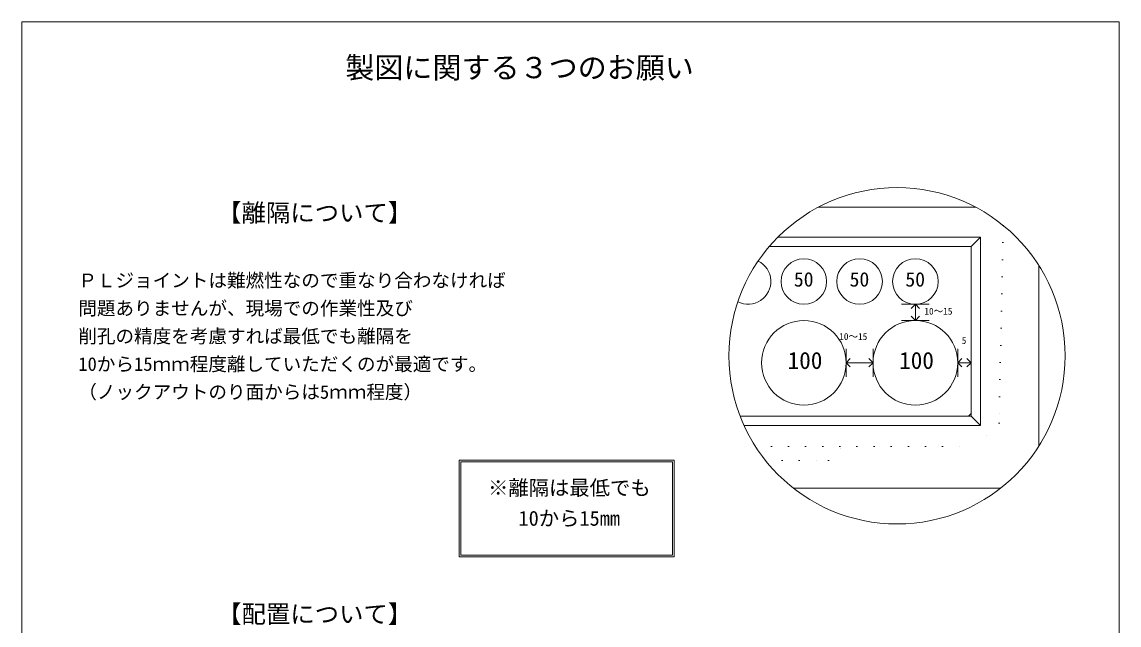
# Model space of a CAD drawing. Units: millimetres, scale not verified. Extents: x -6420 to 6420, y -3053 to 3053.
# Drawn here: x -6420 to -2340, y 800 to 3042 of the extents above; entities that cross this region are included whole.
import ezdxf
from ezdxf.enums import TextEntityAlignment as Align

# ---------------------------------------------------------------- set-up
doc = ezdxf.new("R2010")
doc.units = ezdxf.units.MM
doc.header["$LTSCALE"] = 20
doc.linetypes.add('DASHED1', pattern=[1.8, 1.2, -0.6])
doc.linetypes.add('USER5', pattern=[3.185, 0.01, -3.175])
for name, color, linetype, lineweight in [('0-2_waku', 7, 'Continuous', 18), ('0-3_gaikei', 7, 'Continuous', 18), ('0-4_kakure', 7, 'DASHED1', 5), ('0-5_sunpou', 7, 'Continuous', 5), ('0-7_hole', 7, 'Continuous', 18), ('0-8_uchigawa', 6, 'Continuous', 18), ('0-D_文字１', 7, 'Continuous', 18)]:
    doc.layers.add(name, color=color, linetype=linetype, lineweight=lineweight)
doc.styles.add('ＭＳ ゴシック', font='')
doc.styles.get('ＭＳ ゴシック').set_extended_font_data('MS Gothic')

# ---------------------------------------------------------------- blocks, each defined once
blk = doc.blocks.new('_Open90')
at = {"layer": '0-5_sunpou'}
blk.add_line((0, 0), (-1, 0), dxfattribs=at)
blk.add_lwpolyline([(-0.5, 0.5), (0, 0), (-0.5, -0.5)], dxfattribs=at)

msp = doc.modelspace()

# ---------------------------------------------------------------- linework, layer by layer
at = {"layer": '0-2_waku'}
for p, q in [((-6420.16, 3042.01), (-2340.16, 3042.01)), ((-6420.16, 3042.01), (-2340.16, 3042.01)), ((-6420.16, 3042.01), (-6420.16, -2657.99)), ((-2340.16, 3042.01), (-2340.16, -2657.99))]:
    msp.add_line(p, q, dxfattribs=at)
at = {"layer": '0-3_gaikei'}
for p, q in [((-2873.67, 2353.63), (-3457.84, 2353.63)), ((-2638.71, 1464.64), (-2638.71, 2137.14)), ((-3550.57, 1308.19), (-2780.94, 1308.19))]:
    msp.add_line(p, q, dxfattribs=at)
at = {"layer": '0-4_kakure', "linetype": 'USER5', "lineweight": 18}
for p, q in [((-3692.2, 1463.71), (-3633.26, 1463.71)), ((-3633.26, 1463.71), (-2872.94, 1463.71)), ((-3633.26, 1463.71), (-2872.94, 1463.71)), ((-3593.61, 1411.87), (-3597.8, 1349.03)), ((-3593.61, 1411.87), (-3455.37, 1411.87))]:
    msp.add_line(p, q, dxfattribs=at)
for points in [[(-2770.73, 2285.44), (-2786.54, 1550.11), (-2872.94, 1463.71)], [(-3593.61, 1411.87), (-3420.81, 1411.87), (-3368.97, 1463.71)]]:
    msp.add_lwpolyline(points, dxfattribs=at)
at = {"layer": '0-5_sunpou', "color": 150, "lineweight": 18}
for p, q in [((-3149.42, 1992.48), (-3045.74, 1992.48)), ((-3149.42, 1932), (-3045.74, 1932)), ((-3355.06, 1826.59), (-3355.06, 1722.91)), ((-3254.83, 1826.59), (-3254.83, 1722.91)), ((-2940.19, 1826.59), (-2940.19, 1722.91)), ((-2890.22, 1826.59), (-2890.22, 1722.91)), ((-3355.06, 1774.75), (-3254.83, 1774.75)), ((-2940.19, 1774.75), (-2890.22, 1774.75)), ((-2890.22, 1585.88), (-2899.78, 1576.03))]:
    msp.add_line(p, q, dxfattribs=at)
msp.add_circle((-3165.76, 1800.89), 625.17, dxfattribs=at)
at = {"layer": '0-7_hole'}
for centre, radius in [((-3512.3, 2077.15), 84.67), ((-3304.94, 2077.15), 84.67), ((-3097.58, 2077.15), 84.67), ((-3512.3, 1774.75), 157.25), ((-3097.58, 1774.75), 157.25)]:
    msp.add_circle(centre, radius, dxfattribs=at)
msp.add_arc((-3719.66, 2077.15), 84.67, 243.19936, 63.78529, dxfattribs=at)
at = {"layer": '0-8_uchigawa'}
for p, q in [((-3641.27, 2206.75), (-3633.26, 2206.75)), ((-3609.45, 2241.31), (-2855.66, 2241.31)), ((-2890.22, 1576.03), (-2890.22, 2206.75)), ((-2855.66, 1541.47), (-2855.66, 2241.31)), ((-3749.09, 1576.03), (-3633.26, 1576.03)), ((-3633.26, 1576.03), (-2890.22, 1576.03)), ((-2855.66, 1541.47), (-2890.22, 1576.03)), ((-3734.56, 1541.47), (-3633.26, 1541.47)), ((-3633.26, 1541.47), (-2855.66, 1541.47)), ((-4794.12, 1413.02), (-3994.12, 1413.02)), ((-4794.12, 1053.02), (-4794.12, 1413.02)), ((-4787.45, 1406.35), (-4000.79, 1406.35)), ((-4787.45, 1059.69), (-4787.45, 1406.35)), ((-4000.79, 1059.69), (-4000.79, 1406.35)), ((-3994.12, 1053.02), (-3994.12, 1413.02)), ((-4794.12, 1053.02), (-3994.12, 1053.02)), ((-4787.45, 1059.69), (-4000.79, 1059.69))]:
    msp.add_line(p, q, dxfattribs=at)
msp.add_lwpolyline([(-3633.26, 2206.75), (-2890.22, 2206.75), (-2855.66, 2241.31)], dxfattribs=at)

# ---------------------------------------------------------------- block references
at = {"layer": '0-5_sunpou', "xscale": 31.104, "yscale": 31.104}
for p, rotation in [((-3097.58, 1992.48), 90), ((-3097.58, 1932), 270), ((-3355.06, 1774.75), 180), ((-2940.19, 1774.75), 180)]:
    msp.add_blockref('_Open90', p, dxfattribs=dict(at, rotation=rotation))
for p in [(-3254.83, 1774.75), (-2890.22, 1774.75)]:
    msp.add_blockref('_Open90', p, dxfattribs=at)

# ---------------------------------------------------------------- texts
at = {"layer": '0-D_文字１', "style": 'ＭＳ ゴシック'}
for s, height, p in [('製図に関する３つのお願い', 79.18, (-5217.57, 2808.95)), ('【離隔について】', 66.51, (-5694.37, 2279.49)), ('ＰＬジョイントは難燃性なので重なり合わなければ', 50.67, (-6210.53, 2040.66)), ('50', 53.84, (-3549.61, 2042)), ('50', 53.84, (-3342.25, 2042)), ('50', 53.84, (-3134.89, 2042)), ('問題ありませんが、現場での作業性及び', 50.67, (-6210.53, 1936.98)), ('10～15', 25.34, (-3064.17, 1946.23)), ('削孔の精度を考慮すれば最低でも離隔を', 50.67, (-6210.53, 1833.3)), ('10～15', 25.34, (-3380.87, 1852.24)), ('5', 25.34, (-2925.31, 1837.53)), ('10から15ｍｍ程度離していただくのが最適です。', 50.67, (-6210.53, 1729.62)), ('100', 63.34, (-3572.69, 1732.97)), ('100', 63.34, (-3157.97, 1732.97)), ('（ノックアウトのり面からは5ｍｍ程度）', 50.67, (-6210.53, 1625.94)), ('※離隔は最低でも', 55.43, (-4686.83, 1265.85)), ('\u3000 10から15mm', 55.43, (-4686.83, 1152.45)), ('【配置について】', 66.51, (-5694.37, 787.69))]:
    msp.add_text(s, height=height, dxfattribs=at).set_placement(p, align=Align.BOTTOM_LEFT)

doc.saveas('drawing.dxf')
